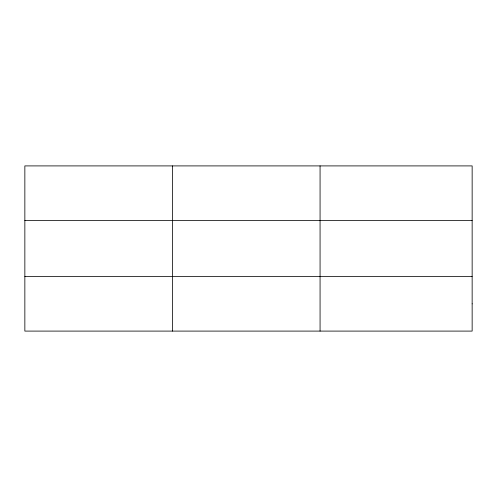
<?xml version="1.0" encoding="UTF-8"?>
<svg xmlns="http://www.w3.org/2000/svg" width="497" height="497" viewBox="0 0 497 497"><rect width="100%" height="100%" fill="white"/><g stroke="black" fill="none" stroke-linecap="round" stroke-linejoin="round"><path stroke-width="0.75" d="M172.459 331.095L172.459 165.905M320.068 331.095L320.068 165.905M24.85 220.419L472.15 220.419M24.85 276.58L472.15 276.58M472.15 303.841L472.15 331.095L24.85 331.095L24.85 165.905L472.15 165.905L472.15 303.841"/></g></svg>
